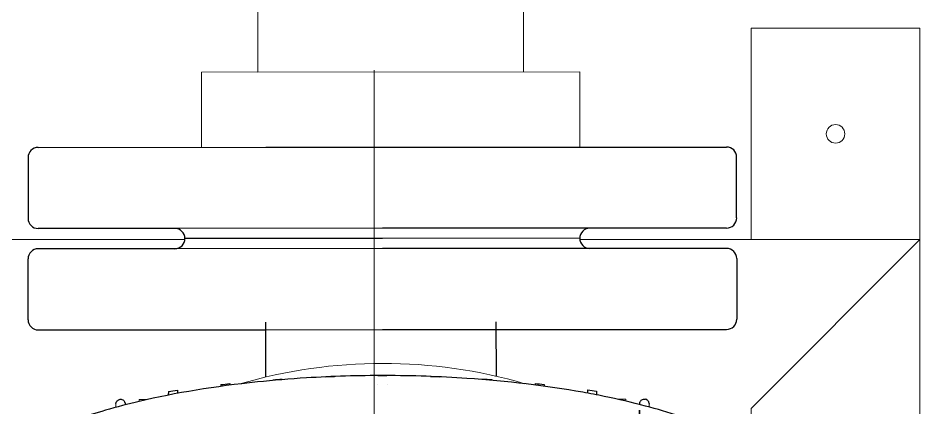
# Model space of a CAD drawing. Header units: millimetres. Extents: x 3795014 to 4300160, y 3869364 to 4016788.
# Drawn here: x 4227310.1 to 4227523.9, y 3926244.4 to 3926336.6 of the extents above; entities that cross this region are included whole.
import ezdxf

# ---------------------------------------------------------------- set-up
doc = ezdxf.new("R2010")
doc.units = ezdxf.units.MM
doc.linetypes.add('CENTER', pattern=[2, 1.25, -0.25, 0.25, -0.25])
doc.layers.add('Дополнительная', color=7, linetype='Continuous', lineweight=18)
doc.layers.add('粗实线层', color=7, linetype='Continuous', lineweight=35)

msp = doc.modelspace()

# ---------------------------------------------------------------- linework, layer by layer
at = {"color": 0, "lineweight": -3, "extrusion": (0, 0, -1)}
for centre, major_axis, ratio, start_param, end_param in [((4227396.73, 3925906.39, 0), (346.37, -0.51), 0.997872, 4.635427, 4.64161), ((4227396.72, 3925906.5, 0), (346.31, 0.13), 0.997729, 4.67318, 4.679352), ((4227396.72, 3925906.53, 0), (-346.29, -0.22), 0.997679, 1.567712, 1.57388), ((4227396.72, 3925906.49, 0), (346.31, 0.31), 0.997729, 4.745426, 4.751598), ((4227396.72, 3925906.39, 0), (346.37, 0.95), 0.997872, 4.783168, 4.789351), ((4227396.75, 3925906.03, 0), (346.52, -5.63), 0.998334, 4.548561, 4.554789), ((4227396.73, 3925906.23, 0), (346.45, -2.25), 0.998084, 4.594424, 4.600626), ((4227396.71, 3925906.23, 0), (346.45, 2.69), 0.998084, 4.824152, 4.830354), ((4227396.7, 3925906.03, 0), (346.51, 6.07), 0.998334, 4.869989, 4.876217), ((4227334.47, 3926245.31, 0), (1.05, 0.19), 0.999371, 6.247338, 6.426492), ((4227458.54, 3926245.39, 0), (-1.05, 0.19), 0.999371, 6.139581, 6.318735), ((4227459.69, 3926245.18, 0), (0.04, -1.12), 0.00013, 4.500343, 4.67781)]:
    msp.add_ellipse(centre, major_axis=major_axis, ratio=ratio, start_param=start_param, end_param=end_param, dxfattribs=at)
at = {"color": 0, "lineweight": -3}
for points, knots in [([(4227491.28, 3926229.36, 0), (4227487.52, 3926233.12, 0), (4227482.38, 3926236, 0), (4227478.29, 3926237.93, 0), (4227477.1, 3926238.5, 0), (4227476, 3926238.98, 0), (4227474.85, 3926239.47, 0), (4227469.74, 3926241.61, 0), (4227464.24, 3926243.37, 0), (4227458.83, 3926244.8, 0), (4227455.58, 3926245.67, 0), (4227452.38, 3926246.41, 0), (4227449.03, 3926247.1, 0), (4227447.36, 3926247.44, 0), (4227445.67, 3926247.76, 0), (4227443.95, 3926248.07, 0), (4227435.32, 3926249.61, 0), (4227426.07, 3926250.72, 0), (4227416.49, 3926251.36, 0), (4227410.14, 3926251.79, 0), (4227403.65, 3926252.01, 0), (4227397.09, 3926252.02, 0), (4227390.82, 3926252.03, 0), (4227384.59, 3926251.84, 0), (4227378.5, 3926251.47, 0), (4227374.56, 3926251.23, 0), (4227370.67, 3926250.9, 0), (4227366.86, 3926250.51, 0), (4227356.92, 3926249.47, 0), (4227347.47, 3926247.93, 0), (4227338.87, 3926245.9, 0), (4227336.2, 3926245.27, 0), (4227333.53, 3926244.58, 0), (4227330.84, 3926243.8, 0), (4227328.61, 3926243.15, 0), (4227326.38, 3926242.44, 0), (4227324.18, 3926241.67, 0), (4227322.36, 3926241.04, 0), (4227320.57, 3926240.36, 0), (4227318.82, 3926239.64, 0), (4227317.71, 3926239.18, 0), (4227316.64, 3926238.72, 0), (4227315.54, 3926238.21, 0), (4227312.62, 3926236.86, 0), (4227309.06, 3926235.01, 0), (4227305.81, 3926232.65, 0), (4227304.37, 3926231.61, 0), (4227302.99, 3926230.47, 0), (4227301.76, 3926229.24, 0)], [-20.909714, -20.909714, -20.909714, -20.909714, -19.419127, -19.419127, -19.419127, -18.985316, -18.985316, -18.985316, -17.058384, -17.058384, -17.058384, -15.899305, -15.899305, -15.899305, -15.323489, -15.323489, -15.323489, -12.431743, -12.431743, -12.431743, -10.515666, -10.515666, -10.515666, -8.684986, -8.684986, -8.684986, -7.500354, -7.500354, -7.500354, -4.415947, -4.415947, -4.415947, -3.459735, -3.459735, -3.459735, -2.665559, -2.665559, -2.665559, -2.008688, -2.008688, -2.008688, -1.593134, -1.593134, -1.593134, -0.488404, -0.488404, -0.488404, 0, 0, 0, 0]), ([(4227333.33, 3926245.33, 0), (4227333.34, 3926245.4, 0), (4227333.34, 3926245.47, 0), (4227333.38, 3926245.61, 0), (4227333.4, 3926245.67, 0), (4227333.48, 3926245.85, 0), (4227333.55, 3926245.95, 0), (4227333.71, 3926246.12, 0), (4227333.8, 3926246.19, 0), (4227334, 3926246.29, 0), (4227334.1, 3926246.33, 0), (4227334.21, 3926246.35, 0), (4227334.21, 3926246.35, 0), (4227334.21, 3926246.35, 0)], [-0.169079, -0.169079, -0.169079, -0.169079, -0.1483946, -0.1483946, -0.127319, -0.127319, -0.0842768, -0.0842768, -0.042422, -0.042422, 0, 0, 0.0005099, 0.0005099, 0.0005099, 0.0005099]), ([(4227335.52, 3926245.54, 0), (4227335.5, 3926245.62, 0), (4227335.48, 3926245.69, 0), (4227335.41, 3926245.83, 0), (4227335.37, 3926245.9, 0), (4227335.25, 3926246.06, 0), (4227335.15, 3926246.15, 0), (4227334.92, 3926246.29, 0), (4227334.79, 3926246.34, 0), (4227334.54, 3926246.38, 0), (4227334.41, 3926246.38, 0), (4227334.28, 3926246.36, 0), (4227334.28, 3926246.36, 0), (4227334.28, 3926246.36, 0)], [0, 0, 0, 0, 0.0224155, 0.0224155, 0.0450955, 0.0450955, 0.0856665, 0.0856665, 0.1283095, 0.1283095, 0.1717212, 0.1717212, 0.1721658, 0.1721658, 0.1721658, 0.1721658]), ([(4227457.5, 3926245.61, 0), (4227457.52, 3926245.69, 0), (4227457.54, 3926245.77, 0), (4227457.61, 3926245.91, 0), (4227457.65, 3926245.97, 0), (4227457.77, 3926246.14, 0), (4227457.87, 3926246.23, 0), (4227458.1, 3926246.37, 0), (4227458.22, 3926246.42, 0), (4227458.48, 3926246.46, 0), (4227458.61, 3926246.46, 0), (4227458.73, 3926246.44, 0), (4227458.73, 3926246.44, 0), (4227458.73, 3926246.44, 0)], [-0.1970093, -0.1970093, -0.1970093, -0.1970093, -0.1712926, -0.1712926, -0.1452726, -0.1452726, -0.098727, -0.098727, -0.0498046, -0.0498046, 0, 0, 0.00051, 0.00051, 0.00051, 0.00051]), ([(4227459.68, 3926245.41, 0), (4227459.68, 3926245.48, 0), (4227459.67, 3926245.55, 0), (4227459.64, 3926245.69, 0), (4227459.62, 3926245.75, 0), (4227459.54, 3926245.93, 0), (4227459.46, 3926246.03, 0), (4227459.3, 3926246.2, 0), (4227459.21, 3926246.27, 0), (4227459.02, 3926246.37, 0), (4227458.92, 3926246.41, 0), (4227458.81, 3926246.42, 0), (4227458.81, 3926246.43, 0), (4227458.81, 3926246.43, 0)], [0.000001, 0.000001, 0.000001, 0.000001, 0.0205389, 0.0205389, 0.0414652, 0.0414652, 0.0842024, 0.0842024, 0.1257601, 0.1257601, 0.1678822, 0.1678822, 0.1683884, 0.1683884, 0.1683884, 0.1683884]), ([(4227457.39, 3926242.97, 0), (4227457.39, 3926242.97, 0), (4227457.39, 3926242.97, 0), (4227457.39, 3926242.97, 0), (4227457.29, 3926239.93, 0), (4227457.49, 3926246, 0), (4227457.39, 3926242.97, 0)], [0.667012172608, 0.667012172608, 0.667012172608, 0.667012172608, 0.667013472004, 0.667013472004, 0.667013472004, 0.667014395464, 0.667014395464, 0.667014395464, 0.667014395464])]:
    msp.add_open_spline(points, degree=3, knots=knots, dxfattribs=at)
for points in [[(4227370.61, 3926251.04, 0), (4227370.6, 3926250.98, 0), (4227370.6, 3926250.93, 0), (4227370.6, 3926250.87, 0)], [(4227372.74, 3926251.19, 0), (4227372.74, 3926251.15, 0), (4227372.74, 3926251.1, 0), (4227372.75, 3926251.05, 0)], [(4227383.02, 3926251.75, 0), (4227383.02, 3926251.74, 0), (4227383.02, 3926251.72, 0), (4227383.02, 3926251.71, 0)], [(4227409.99, 3926251.77, 0), (4227409.99, 3926251.76, 0), (4227409.99, 3926251.74, 0), (4227409.99, 3926251.73, 0)], [(4227420.27, 3926251.22, 0), (4227420.27, 3926251.18, 0), (4227420.26, 3926251.13, 0), (4227420.26, 3926251.08, 0)], [(4227422.4, 3926251.07, 0), (4227422.41, 3926251.02, 0), (4227422.41, 3926250.96, 0), (4227422.41, 3926250.9, 0)], [(4227347.91, 3926248.57, 0), (4227347.92, 3926248.32, 0), (4227347.93, 3926248.06, 0), (4227347.94, 3926247.8, 0)], [(4227358.19, 3926249.88, 0), (4227358.19, 3926249.74, 0), (4227358.18, 3926249.6, 0), (4227358.18, 3926249.46, 0)], [(4227360.33, 3926250.11, 0), (4227360.33, 3926249.99, 0), (4227360.34, 3926249.87, 0), (4227360.34, 3926249.75, 0)], [(4227432.68, 3926250.16, 0), (4227432.68, 3926250.03, 0), (4227432.68, 3926249.91, 0), (4227432.67, 3926249.79, 0)], [(4227434.82, 3926249.93, 0), (4227434.82, 3926249.79, 0), (4227434.83, 3926249.65, 0), (4227434.83, 3926249.5, 0)], [(4227445.1, 3926248.64, 0), (4227445.09, 3926248.38, 0), (4227445.08, 3926248.12, 0), (4227445.07, 3926247.86, 0)], [(4227345.78, 3926248.26, 0), (4227345.77, 3926247.97, 0), (4227345.76, 3926247.68, 0), (4227345.75, 3926247.38, 0)], [(4227447.24, 3926248.33, 0), (4227447.25, 3926248.03, 0), (4227447.26, 3926247.74, 0), (4227447.27, 3926247.45, 0)]]:
    msp.add_open_spline(points, degree=3, dxfattribs=at)
at = {"layer": 'Дополнительная', "linetype": 'CENTER', "ltscale": 100}
msp.add_line((4227394.52, 3926724.32, 0), (4227394.52, 3925721.15, 0), dxfattribs=at)
at = {"layer": 'Дополнительная', "ltscale": 25}
msp.add_line((4226943.26, 3926284.23, 0), (4227349.69, 3926284.23, 0), dxfattribs=at)
at = {"layer": 'Дополнительная'}
for p, q in [((4227385.16, 3926251.83, 0), (4227385.16, 3926251.8, 0)), ((4227395.44, 3926252.02, 0), (4227395.44, 3926252.02, 0)), ((4227397.57, 3926252.02, 0), (4227397.57, 3926252.02, 0)), ((4227407.85, 3926251.84, 0), (4227407.85, 3926251.82, 0)), ((4227395.36, 3926249.88, 0), (4227395.36, 3926249.88, 0)), ((4227397.65, 3926249.88, 0), (4227397.65, 3926249.88, 0)), ((4227334.21, 3926246.35, 0), (4227334.28, 3926246.36, 0)), ((4227338.84, 3926246.33, 0), (4227338.82, 3926245.89, 0)), ((4227340.73, 3926246.33, 0), (4227338.84, 3926246.33, 0)), ((4227452.29, 3926246.4, 0), (4227454.18, 3926246.4, 0)), ((4227454.18, 3926246.4, 0), (4227454.19, 3926245.96, 0)), ((4227458.73, 3926246.44, 0), (4227458.81, 3926246.43, 0)), ((4227333.3, 3926244.49, 0), (4227333.33, 3926245.14, 0)), ((4227333.33, 3926245.33, 0), (4227333.33, 3926245.14, 0)), ((4227335.55, 3926245.08, 0), (4227335.54, 3926245.35, 0)), ((4227457.47, 3926245.16, 0), (4227457.47, 3926245.42, 0)), ((4227459.71, 3926244.57, 0), (4227459.69, 3926245.22, 0))]:
    msp.add_line(p, q, dxfattribs=at)
at = {"layer": 'Дополнительная', "ltscale": 25, "elevation": 0}
for points in [[(4227366.94, 3926339.36), (4227366.95, 3926323.86), (4227429.95, 3926323.9), (4227429.94, 3926339.4)], [(4227483.88, 3926334.23), (4227483.88, 3926284.23), (4227523.88, 3926284.23), (4227523.88, 3926334.23)], [(4227353.61, 3926306.04), (4227353.6, 3926323.86), (4227443.3, 3926323.91), (4227443.31, 3926306.1)]]:
    msp.add_lwpolyline(points, close=True, dxfattribs=at)
for points in [[(4227452.66, 3925984.23), (4227523.88, 3925984.23), (4227523.88, 3926284.23), (4227443.26, 3926284.23)], [(4227483.88, 3926234.5), (4227483.88, 3926244.23), (4227523.88, 3926284.23)]]:
    msp.add_lwpolyline(points, dxfattribs=at)
at = {"layer": 'Дополнительная', "ltscale": 25}
msp.add_circle((4227503.88, 3926309.23, 0), 2.2, dxfattribs=at)
at = {"layer": 'Дополнительная'}
msp.add_arc((4227396.58, 3926134.54, 0), 120.36, 73.7424, 106.3299, dxfattribs=at)
at = {"layer": '粗实线层', "color": 0, "lineweight": -3}
for p, q in [((4227314.9, 3926306.02, 0), (4227368.88, 3926306.05, 0)), ((4227423.5, 3926306.09, 0), (4227478.04, 3926306.12, 0)), ((4227312.51, 3926303.62, 0), (4227312.52, 3926289.22, 0)), ((4227480.44, 3926289.33, 0), (4227480.44, 3926303.72, 0)), ((4227347.3, 3926286.85, 0), (4227314.92, 3926286.83, 0)), ((4227478.05, 3926286.93, 0), (4227445.66, 3926286.91, 0)), ((4227396.48, 3926284.48, 0), (4227349.7, 3926284.45, 0)), ((4227396.48, 3926284.48, 0), (4227349.7, 3926284.45, 0)), ((4227443.26, 3926284.51, 0), (4227396.48, 3926284.48, 0)), ((4227443.26, 3926284.51, 0), (4227396.48, 3926284.48, 0)), ((4227347.31, 3926282.05, 0), (4227314.92, 3926282.03, 0)), ((4227478.05, 3926282.13, 0), (4227445.66, 3926282.11, 0)), ((4227312.53, 3926265.23, 0), (4227312.52, 3926279.63, 0)), ((4227480.45, 3926279.73, 0), (4227480.46, 3926265.34, 0)), ((4227368.87, 3926251.67), (4227368.86, 3926264.69, 0)), ((4227423.49, 3926251.86), (4227423.48, 3926264.72, 0)), ((4227314.93, 3926262.84, 0), (4227368.91, 3926262.87, 0)), ((4227423.53, 3926262.91, 0), (4227478.06, 3926262.94, 0))]:
    msp.add_line(p, q, dxfattribs=at)
at = {"layer": '粗实线层', "color": 0, "linetype": 'Continuous', "lineweight": -3}
for p, q in [((4227368.88, 3926306.05, 0), (4227396.47, 3926306.07, 0)), ((4227396.47, 3926306.07, 0), (4227423.5, 3926306.09, 0)), ((4227396.48, 3926286.88, 0), (4227347.3, 3926286.85, 0)), ((4227445.66, 3926286.91, 0), (4227396.48, 3926286.88, 0)), ((4227396.49, 3926282.08, 0), (4227347.31, 3926282.05, 0)), ((4227445.66, 3926282.11, 0), (4227396.49, 3926282.08, 0)), ((4227368.91, 3926262.87, 0), (4227396.5, 3926262.89, 0)), ((4227396.5, 3926262.89, 0), (4227423.53, 3926262.91, 0))]:
    msp.add_line(p, q, dxfattribs=at)
at = {"layer": '粗实线层', "color": 0, "lineweight": -3}
for centre, start, end in [((4227478.04, 3926303.72, 0), 0.0362, 90.0362), ((4227314.91, 3926303.62, 0), 90.0362, 180.0362), ((4227314.92, 3926289.23, 0), 180.0362, 270.0362), ((4227478.05, 3926289.33, 0), 270.0362, 0.0362), ((4227347.3, 3926284.45, 0), 0.0362, 90.0362), ((4227445.66, 3926284.51, 0), 90.0362, 180.0362), ((4227347.3, 3926284.45, 0), 270.0362, 0.0362), ((4227445.66, 3926284.51, 0), 180.0362, 270.0362), ((4227314.92, 3926279.63, 0), 90.0362, 180.0362), ((4227478.05, 3926279.73, 0), 0.0362, 90.0362), ((4227314.93, 3926265.24, 0), 180.0362, 270.0362), ((4227478.06, 3926265.34, 0), 270.0362, 0.0362)]:
    msp.add_arc(centre, 2.4, start, end, dxfattribs=at)

doc.saveas('drawing.dxf')
